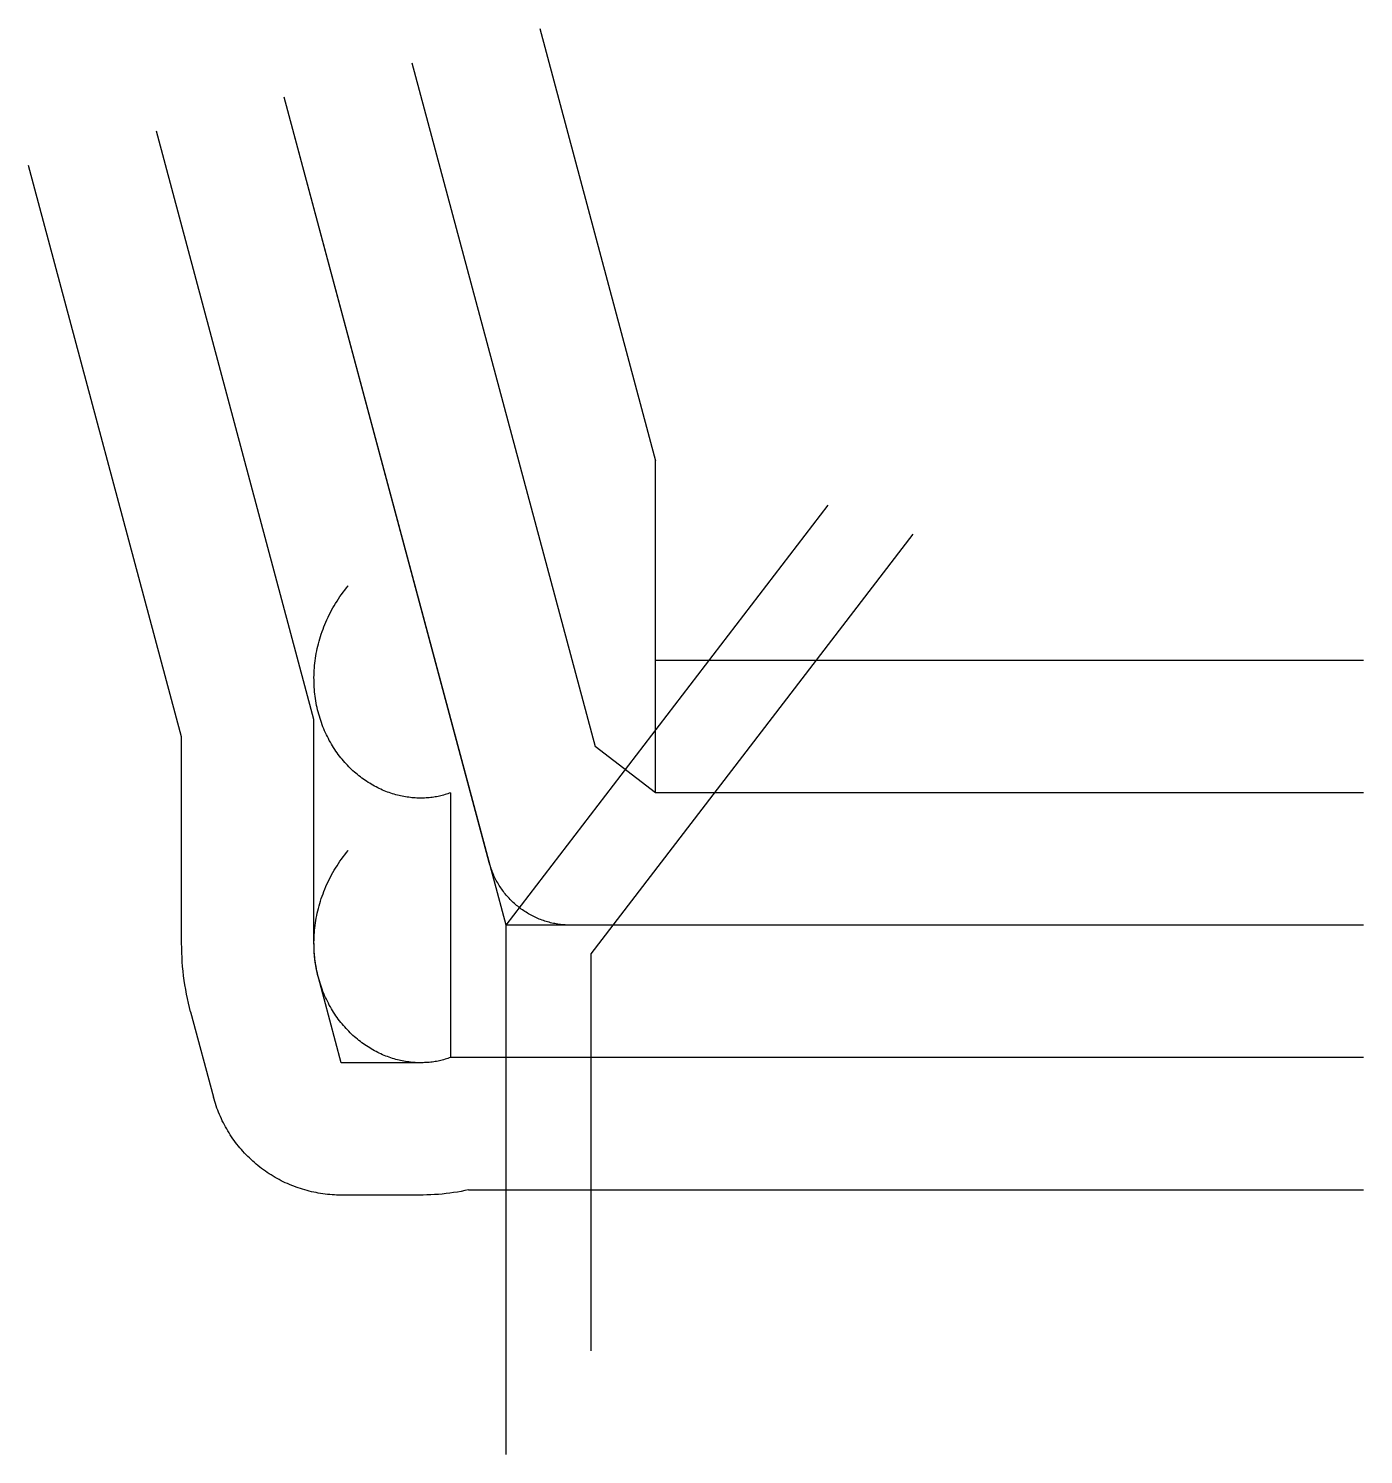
# Model space of a CAD drawing. Header units: metres. Extents: x -8355 to 15000, y -9260 to 15687.
import ezdxf

# ---------------------------------------------------------------- set-up
doc = ezdxf.new("R2010")
doc.units = ezdxf.units.M

msp = doc.modelspace()

# ---------------------------------------------------------------- linework, layer by layer
at = {"color": 1}
for p, q in [((590, 15687), (2617, 8124)), ((-1646, 15088), (1559, 3127)), ((0, 0), (-3882, 14489)), ((-3361, 3597), (-6118, 13890)), ((-5676, 3293), (-8355, 13291)), ((2617, 4630), (2617, 8124)), ((15000, 4630), (2617, 4630)), ((2617, 2315), (2617, 4630)), ((-3361, -317), (-3361, 3597)), ((-5676, -317), (-5676, 3293)), ((2617, 2315), (1559, 3127)), ((-975, 2315), (-975, -2315)), ((15000, 2315), (2617, 2315)), ((15000, 0), (0, 0)), ((-2883, -2407), (-3282, -917)), ((-5518, -1517), (-5119, -3006)), ((-1494, -2407), (-2883, -2407)), ((15000, -2315), (-975, -2315)), ((-1494, -4722), (-2883, -4722)), ((-657, -4630), (15000, -4630))]:
    msp.add_line(p, q, dxfattribs=at)
for points in [[(15000, 0), (1135, 0), (1109, 0), (1083, 1), (1057, 2), (1031, 4), (1006, 6), (980, 8), (954, 11), (929, 14), (903, 18), (878, 22), (852, 27), (827, 32), (802, 38), (777, 44), (752, 50), (727, 57), (702, 65), (678, 72), (653, 81), (629, 89), (605, 98), (581, 108), (557, 118), (533, 128), (510, 139), (486, 150), (463, 161), (440, 173), (418, 185), (395, 198), (373, 211), (351, 225), (329, 239), (308, 253), (286, 267), (265, 282), (245, 298), (224, 313), (204, 330), (184, 346), (165, 363), (145, 380), (126, 397), (107, 415), (89, 433), (71, 452), (53, 470), (36, 489), (19, 509), (2, 528), (-15, 548), (-31, 568), (-46, 589), (-62, 610), (-77, 631), (-91, 652), (-105, 673), (-119, 695), (-133, 717), (-146, 739), (-159, 762), (-171, 784), (-183, 807), (-194, 830), (-206, 854), (-216, 877), (-227, 901), (-236, 925), (-246, 949), (-255, 973), (-263, 997), (-272, 1022), (-279, 1046), (-287, 1071), (-294, 1096), (-294, 1096), (-3882, 14489)], [(0, -9260), (0, 0), (5637, 7346)], [(7119, 6843), (1482, -503), (1482, -7448)], [(-975, 2315), (-998, 2307), (-1021, 2299), (-1044, 2291), (-1068, 2284), (-1092, 2277), (-1116, 2271), (-1140, 2264), (-1165, 2259), (-1190, 2253), (-1215, 2248), (-1241, 2244), (-1266, 2240), (-1292, 2236), (-1318, 2233), (-1345, 2230), (-1371, 2228), (-1398, 2226), (-1425, 2225), (-1452, 2224), (-1479, 2223), (-1506, 2223), (-1534, 2224), (-1562, 2224), (-1589, 2226), (-1617, 2228), (-1646, 2230), (-1674, 2233), (-1702, 2237), (-1730, 2241), (-1759, 2245), (-1787, 2250), (-1816, 2256), (-1845, 2262), (-1873, 2268), (-1902, 2276), (-1931, 2283), (-1960, 2291), (-1989, 2300), (-2017, 2310), (-2046, 2319), (-2075, 2330), (-2103, 2341), (-2132, 2352), (-2161, 2364), (-2189, 2377), (-2218, 2390), (-2246, 2404), (-2274, 2419), (-2302, 2433), (-2330, 2449), (-2358, 2465), (-2386, 2482), (-2413, 2499), (-2441, 2517), (-2468, 2535), (-2495, 2554), (-2522, 2573), (-2548, 2593), (-2575, 2614), (-2601, 2635), (-2627, 2657), (-2652, 2679), (-2678, 2701), (-2703, 2725), (-2727, 2749), (-2752, 2773), (-2776, 2798), (-2800, 2823), (-2823, 2849), (-2846, 2876), (-2869, 2903), (-2891, 2930), (-2913, 2959), (-2935, 2987), (-2956, 3016), (-2977, 3046), (-2997, 3076), (-3017, 3106), (-3036, 3137), (-3055, 3169), (-3074, 3201), (-3092, 3233), (-3109, 3266), (-3126, 3299), (-3142, 3333), (-3158, 3367), (-3174, 3402), (-3189, 3437), (-3203, 3472), (-3217, 3508), (-3230, 3544), (-3243, 3580), (-3255, 3617), (-3266, 3654), (-3277, 3692), (-3287, 3730), (-3297, 3768), (-3305, 3807), (-3314, 3846), (-3321, 3885), (-3328, 3924), (-3335, 3964), (-3340, 4004), (-3345, 4044), (-3350, 4085), (-3353, 4125), (-3356, 4166), (-3358, 4207), (-3360, 4249), (-3360, 4290), (-3361, 4332), (-3360, 4373), (-3358, 4415), (-3356, 4457), (-3353, 4500), (-3350, 4542), (-3345, 4584), (-3340, 4627), (-3334, 4669), (-3327, 4712), (-3320, 4754), (-3312, 4797), (-3303, 4839), (-3293, 4882), (-3282, 4924), (-3271, 4967), (-3259, 5009), (-3246, 5052), (-3232, 5094), (-3218, 5136), (-3202, 5178), (-3186, 5220), (-3169, 5262), (-3152, 5304), (-3133, 5345), (-3114, 5387), (-3094, 5428), (-3073, 5469), (-3052, 5509), (-3029, 5550), (-3006, 5590), (-2982, 5630), (-2957, 5670), (-2932, 5709), (-2906, 5748), (-2879, 5787), (-2851, 5825), (-2822, 5863), (-2793, 5900), (-2763, 5938), (-2763, 5938)], [(-975, -2315), (-998, -2323), (-1021, -2331), (-1044, -2339), (-1068, -2346), (-1092, -2353), (-1116, -2359), (-1140, -2366), (-1165, -2371), (-1190, -2377), (-1215, -2382), (-1241, -2386), (-1266, -2390), (-1292, -2394), (-1318, -2397), (-1345, -2400), (-1371, -2402), (-1398, -2404), (-1425, -2405), (-1452, -2406), (-1479, -2407), (-1506, -2407), (-1534, -2406), (-1562, -2406), (-1589, -2404), (-1617, -2402), (-1646, -2400), (-1674, -2397), (-1702, -2393), (-1730, -2389), (-1759, -2385), (-1787, -2380), (-1816, -2374), (-1845, -2368), (-1873, -2362), (-1902, -2354), (-1931, -2347), (-1960, -2339), (-1989, -2330), (-2017, -2320), (-2046, -2311), (-2075, -2300), (-2103, -2289), (-2132, -2278), (-2161, -2266), (-2189, -2253), (-2218, -2240), (-2246, -2226), (-2274, -2211), (-2302, -2197), (-2330, -2181), (-2358, -2165), (-2386, -2148), (-2413, -2131), (-2441, -2113), (-2468, -2095), (-2495, -2076), (-2522, -2057), (-2548, -2037), (-2575, -2016), (-2601, -1995), (-2627, -1973), (-2652, -1951), (-2678, -1929), (-2703, -1905), (-2727, -1881), (-2752, -1857), (-2776, -1832), (-2800, -1807), (-2823, -1781), (-2846, -1754), (-2869, -1727), (-2891, -1700), (-2913, -1671), (-2935, -1643), (-2956, -1614), (-2977, -1584), (-2997, -1554), (-3017, -1524), (-3036, -1493), (-3055, -1461), (-3074, -1429), (-3092, -1397), (-3109, -1364), (-3126, -1331), (-3142, -1297), (-3158, -1263), (-3174, -1228), (-3189, -1193), (-3203, -1158), (-3217, -1122), (-3230, -1086), (-3243, -1050), (-3255, -1013), (-3266, -976), (-3277, -938), (-3287, -900), (-3297, -862), (-3305, -823), (-3314, -784), (-3321, -745), (-3328, -706), (-3335, -666), (-3340, -626), (-3345, -586), (-3350, -545), (-3353, -505), (-3356, -464), (-3358, -423), (-3360, -381), (-3360, -340), (-3361, -298), (-3360, -257), (-3358, -215), (-3356, -173), (-3353, -130), (-3350, -88), (-3345, -46), (-3340, -3), (-3334, 39), (-3327, 82), (-3320, 124), (-3312, 167), (-3303, 209), (-3293, 252), (-3282, 294), (-3271, 337), (-3259, 379), (-3246, 422), (-3232, 464), (-3218, 506), (-3202, 548), (-3186, 590), (-3169, 632), (-3152, 674), (-3133, 715), (-3114, 757), (-3094, 798), (-3073, 839), (-3052, 879), (-3029, 920), (-3006, 960), (-2982, 1000), (-2957, 1040), (-2932, 1079), (-2906, 1118), (-2879, 1157), (-2851, 1195), (-2822, 1233), (-2793, 1270), (-2763, 1308), (-2763, 1308)], [(-5518, -1517), (-5538, -1439), (-5557, -1362), (-5574, -1284), (-5590, -1205), (-5605, -1126), (-5618, -1046), (-5630, -967), (-5641, -886), (-5650, -806), (-5658, -725), (-5664, -644), (-5669, -563), (-5673, -481), (-5675, -399), (-5676, -317)], [(-3282, -917), (-3292, -879), (-3301, -841), (-3310, -802), (-3318, -763), (-3325, -724), (-3332, -684), (-3338, -644), (-3343, -604), (-3348, -564), (-3352, -523), (-3355, -483), (-3357, -442), (-3359, -400), (-3360, -359), (-3361, -317)], [(-975, -2315), (-998, -2323), (-1021, -2331), (-1044, -2339), (-1068, -2346), (-1092, -2353), (-1116, -2359), (-1140, -2366), (-1165, -2371), (-1190, -2377), (-1215, -2382), (-1241, -2386), (-1266, -2390), (-1292, -2394), (-1318, -2397), (-1345, -2400), (-1371, -2402), (-1398, -2404), (-1425, -2405), (-1452, -2406), (-1479, -2407), (-1494, -2407)], [(-2883, -4722), (-2924, -4722), (-2964, -4721), (-3004, -4719), (-3045, -4716), (-3085, -4713), (-3125, -4709), (-3165, -4705), (-3205, -4699), (-3245, -4693), (-3285, -4687), (-3325, -4679), (-3365, -4671), (-3404, -4663), (-3443, -4653), (-3482, -4643), (-3521, -4632), (-3560, -4621), (-3599, -4609), (-3637, -4596), (-3675, -4582), (-3713, -4568), (-3750, -4553), (-3788, -4538), (-3825, -4522), (-3862, -4505), (-3898, -4488), (-3934, -4470), (-3970, -4451), (-4006, -4432), (-4041, -4412), (-4076, -4391), (-4110, -4370), (-4144, -4349), (-4178, -4326), (-4211, -4303), (-4244, -4280), (-4276, -4256), (-4309, -4231), (-4340, -4206), (-4371, -4180), (-4402, -4154), (-4432, -4127), (-4462, -4100), (-4491, -4072), (-4520, -4044), (-4549, -4015), (-4576, -3986), (-4604, -3956), (-4630, -3926), (-4657, -3895), (-4682, -3864), (-4708, -3832), (-4732, -3800), (-4756, -3768), (-4780, -3735), (-4802, -3702), (-4825, -3668), (-4846, -3634), (-4868, -3599), (-4888, -3564), (-4908, -3529), (-4927, -3494), (-4946, -3458), (-4964, -3422), (-4981, -3385), (-4998, -3349), (-5014, -3312), (-5030, -3274), (-5044, -3237), (-5059, -3199), (-5072, -3161), (-5085, -3122), (-5097, -3084), (-5109, -3045), (-5119, -3006)], [(-657, -4630), (-722, -4644), (-787, -4657), (-852, -4668), (-917, -4679), (-983, -4688), (-1049, -4696), (-1116, -4703), (-1183, -4709), (-1250, -4714), (-1317, -4718), (-1384, -4720), (-1452, -4722), (-1494, -4722)]]:
    msp.add_lwpolyline(points, dxfattribs=at)

doc.saveas('drawing.dxf')
